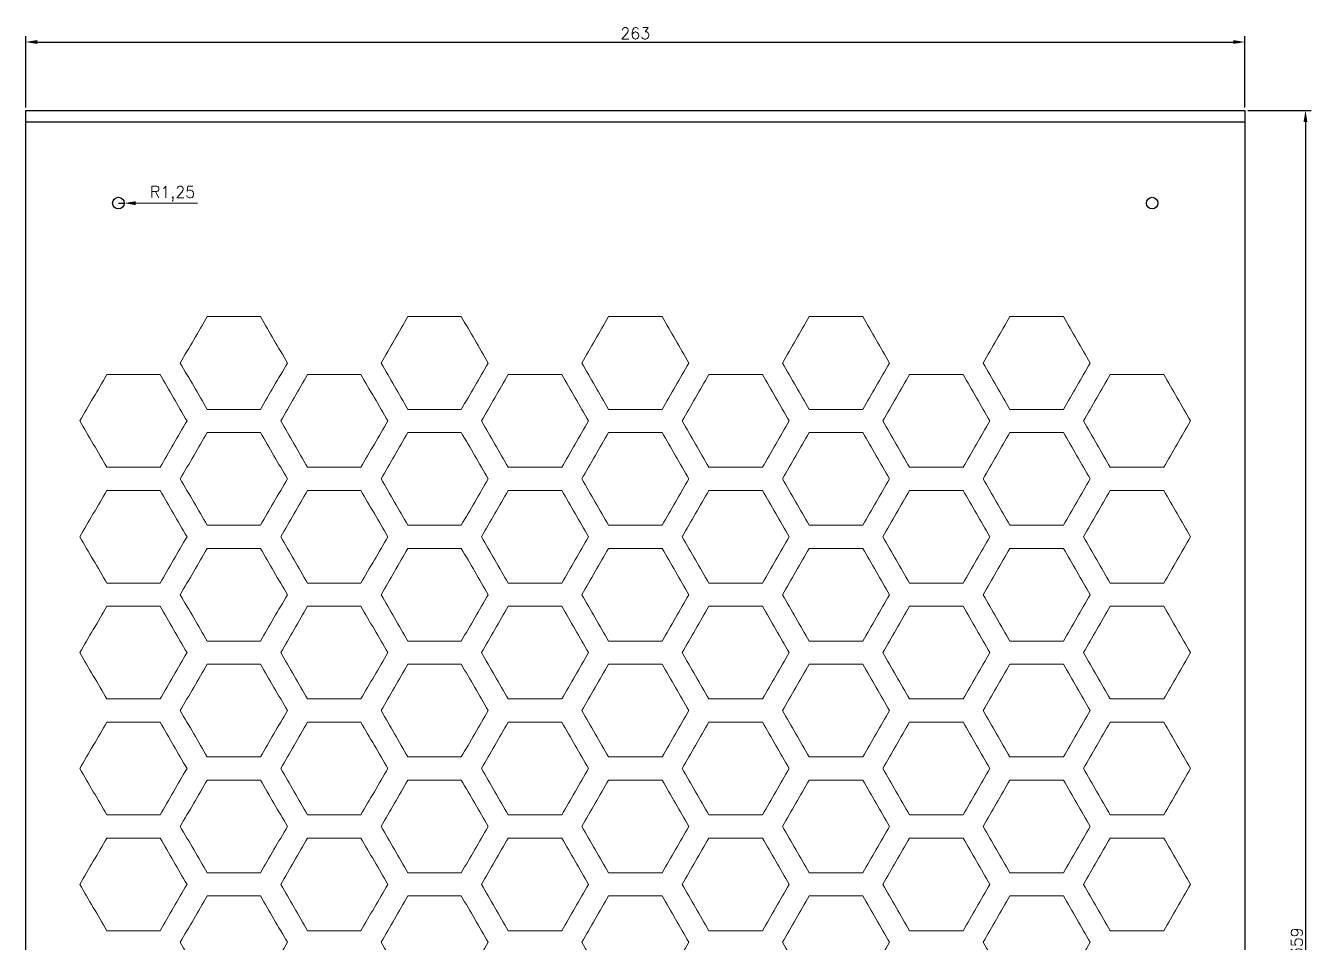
# Model space of a CAD drawing. Header units: inches. Extents: x 2 to 2337, y 1 to 1206.
# Drawn here: x 1006.4 to 1283.8, y 757 to 954.8 of the extents above; entities that cross this region are included whole.
import ezdxf

# ---------------------------------------------------------------- set-up
doc = ezdxf.new("R2010")
doc.units = ezdxf.units.IN
doc.header["$MEASUREMENT"] = 0
doc.styles.get("Standard").update_dxf_attribs({"font": 'txt', "bigfont": 'gbcbig.shx'})
doc.dimstyles.new('ISO-25', dxfattribs={"dimtxt": 2.5, "dimasz": 2.5, "dimexe": 1.25, "dimexo": 0.625, "dimtad": 1, "dimtxsty": 'Standard', "dimcen": 2.5, "dimadec": 0, "dimazin": 0, "dimtfac": 1, "dimtmove": 0, "dimatfit": 3, "dimfxl": 1, "dimarcsym": 0})

# ---------------------------------------------------------------- blocks, each defined once
blk = doc.blocks.new('*D7')
at = {"color": 0, "lineweight": -2}
for p, q in [((1006.43, 937.14), (1006.43, 952.52)), ((1008.93, 951.27), (1266.93, 951.27)), ((1269.43, 937.14), (1269.43, 952.52))]:
    blk.add_line(p, q, dxfattribs=at)
at = {"color": 0}
for points in [[(1008.93, 951.69), (1008.93, 950.86), (1006.43, 951.27)], [(1266.93, 951.69), (1266.93, 950.86), (1269.43, 951.27)]]:
    blk.add_solid(points, dxfattribs=at)
at = {"layer": 'Defpoints', "color": 0}
for p in [(1269.43, 951.27), (1006.43, 936.51), (1269.43, 936.51)]:
    blk.add_point(p, dxfattribs=at)
at = {"color": 0, "insert": (1137.93, 953.15), "char_height": 2.5, "attachment_point": 5}
blk.add_mtext('263', dxfattribs=at)
blk = doc.blocks.new('*D37')
at = {"color": 0, "lineweight": -2}
for p, q in [((1026.43, 916.51), (1027.68, 916.51)), ((1043.52, 916.41), (1030.18, 916.49))]:
    blk.add_line(p, q, dxfattribs=at)
at = {"color": 0}
blk.add_solid([(1030.19, 916.91), (1030.18, 916.07), (1027.68, 916.51)], dxfattribs=at)
at = {"layer": 'Defpoints', "color": 0}
for p in [(1026.43, 916.51), (1027.68, 916.51)]:
    blk.add_point(p, dxfattribs=at)
at = {"color": 0, "insert": (1038.11, 918.53), "char_height": 2.5, "attachment_point": 5, "rotation": 359.6547}
blk.add_mtext('R1,25', dxfattribs=at)
blk = doc.blocks.new('*D38')
at = {"color": 0, "lineweight": -2}
for p, q in [((1270.06, 936.51), (1283.77, 936.51)), ((1282.52, 934.01), (1282.52, 580.01)), ((1270.06, 577.51), (1283.77, 577.51))]:
    blk.add_line(p, q, dxfattribs=at)
at = {"color": 0}
for points in [[(1282.1, 934.01), (1282.93, 934.01), (1282.52, 936.51)], [(1282.1, 580.01), (1282.93, 580.01), (1282.52, 577.51)]]:
    blk.add_solid(points, dxfattribs=at)
at = {"layer": 'Defpoints', "color": 0}
for p in [(1269.43, 936.51), (1269.43, 577.51), (1282.52, 577.51)]:
    blk.add_point(p, dxfattribs=at)
at = {"color": 0, "insert": (1280.64, 757.01), "char_height": 2.5, "attachment_point": 5, "rotation": 90}
blk.add_mtext('359', dxfattribs=at)

msp = doc.modelspace()

# ---------------------------------------------------------------- linework, layer by layer
at = {"color": 0}
for p, q in [((1006.434, 577.513), (1006.434, 936.513)), ((1269.434, 936.513), (1269.434, 577.513))]:
    msp.add_line(p, q, dxfattribs=at)
at = {"color": 4}
for p, q in [((1006.434, 936.513), (1269.434, 936.513)), ((1006.434, 934.013), (1269.434, 934.013))]:
    msp.add_line(p, q, dxfattribs=at)
for centre in [(1026.434, 916.513), (1249.434, 916.513)]:
    msp.add_circle(centre, 1.25, dxfattribs=at)
at = {"color": 7, "linetype": 'Continuous', "lineweight": 18}
for points in [[(1045.558, 892.009), (1043.633, 888.676), (1041.709, 885.343), (1039.784, 882.009), (1041.709, 878.676), (1043.633, 875.343), (1045.558, 872.009), (1049.407, 872.009), (1053.256, 872.009), (1057.105, 872.009), (1059.029, 875.343), (1060.954, 878.676), (1062.878, 882.009), (1060.954, 885.343), (1059.029, 888.676), (1057.105, 892.009), (1053.256, 892.009), (1049.407, 892.009), (1045.558, 892.009)], [(1045.558, 892.009), (1043.633, 888.676), (1041.709, 885.343), (1039.784, 882.009), (1041.709, 878.676), (1043.633, 875.343), (1045.558, 872.009), (1049.407, 872.009), (1053.256, 872.009), (1057.105, 872.009), (1059.029, 875.343), (1060.954, 878.676), (1062.878, 882.009), (1060.954, 885.343), (1059.029, 888.676), (1057.105, 892.009), (1053.256, 892.009), (1049.407, 892.009), (1045.558, 892.009)], [(1088.859, 892.009), (1086.935, 888.676), (1085.01, 885.343), (1083.086, 882.009), (1085.01, 878.676), (1086.935, 875.343), (1088.859, 872.009), (1092.708, 872.009), (1096.557, 872.009), (1100.406, 872.009), (1102.331, 875.343), (1104.255, 878.676), (1106.18, 882.009), (1104.255, 885.343), (1102.331, 888.676), (1100.406, 892.009), (1096.557, 892.009), (1092.708, 892.009), (1088.859, 892.009)], [(1088.859, 892.009), (1086.935, 888.676), (1085.01, 885.343), (1083.086, 882.009), (1085.01, 878.676), (1086.935, 875.343), (1088.859, 872.009), (1092.708, 872.009), (1096.557, 872.009), (1100.406, 872.009), (1102.331, 875.343), (1104.255, 878.676), (1106.18, 882.009), (1104.255, 885.343), (1102.331, 888.676), (1100.406, 892.009), (1096.557, 892.009), (1092.708, 892.009), (1088.859, 892.009)], [(1132.16, 892.009), (1130.236, 888.676), (1128.311, 885.343), (1126.387, 882.009), (1128.311, 878.676), (1130.236, 875.343), (1132.16, 872.009), (1136.009, 872.009), (1139.858, 872.009), (1143.707, 872.009), (1145.632, 875.343), (1147.556, 878.676), (1149.481, 882.009), (1147.556, 885.343), (1145.632, 888.676), (1143.707, 892.009), (1139.858, 892.009), (1136.009, 892.009), (1132.16, 892.009)], [(1132.16, 892.009), (1130.236, 888.676), (1128.311, 885.343), (1126.387, 882.009), (1128.311, 878.676), (1130.236, 875.343), (1132.16, 872.009), (1136.009, 872.009), (1139.858, 872.009), (1143.707, 872.009), (1145.632, 875.343), (1147.556, 878.676), (1149.481, 882.009), (1147.556, 885.343), (1145.632, 888.676), (1143.707, 892.009), (1139.858, 892.009), (1136.009, 892.009), (1132.16, 892.009)], [(1175.462, 892.009), (1173.537, 888.676), (1171.613, 885.343), (1169.688, 882.009), (1171.613, 878.676), (1173.537, 875.343), (1175.462, 872.009), (1179.311, 872.009), (1183.16, 872.009), (1187.009, 872.009), (1188.933, 875.343), (1190.858, 878.676), (1192.782, 882.009), (1190.858, 885.343), (1188.933, 888.676), (1187.009, 892.009), (1183.16, 892.009), (1179.311, 892.009), (1175.462, 892.009)], [(1175.462, 892.009), (1173.537, 888.676), (1171.613, 885.343), (1169.688, 882.009), (1171.613, 878.676), (1173.537, 875.343), (1175.462, 872.009), (1179.311, 872.009), (1183.16, 872.009), (1187.009, 872.009), (1188.933, 875.343), (1190.858, 878.676), (1192.782, 882.009), (1190.858, 885.343), (1188.933, 888.676), (1187.009, 892.009), (1183.16, 892.009), (1179.311, 892.009), (1175.462, 892.009)], [(1218.763, 892.009), (1216.838, 888.676), (1214.914, 885.343), (1212.989, 882.009), (1214.914, 878.676), (1216.838, 875.343), (1218.763, 872.009), (1222.612, 872.009), (1226.461, 872.009), (1230.31, 872.009), (1232.234, 875.343), (1234.159, 878.676), (1236.083, 882.009), (1234.159, 885.343), (1232.234, 888.676), (1230.31, 892.009), (1226.461, 892.009), (1222.612, 892.009), (1218.763, 892.009)], [(1218.763, 892.009), (1216.838, 888.676), (1214.914, 885.343), (1212.989, 882.009), (1214.914, 878.676), (1216.838, 875.343), (1218.763, 872.009), (1222.612, 872.009), (1226.461, 872.009), (1230.31, 872.009), (1232.234, 875.343), (1234.159, 878.676), (1236.083, 882.009), (1234.159, 885.343), (1232.234, 888.676), (1230.31, 892.009), (1226.461, 892.009), (1222.612, 892.009), (1218.763, 892.009)], [(1023.907, 879.509), (1021.983, 876.176), (1020.058, 872.843), (1018.134, 869.509), (1020.058, 866.176), (1021.983, 862.843), (1023.907, 859.509), (1027.756, 859.509), (1031.605, 859.509), (1035.454, 859.509), (1037.379, 862.843), (1039.303, 866.176), (1041.228, 869.509), (1039.303, 872.843), (1037.379, 876.176), (1035.454, 879.509), (1031.605, 879.509), (1027.756, 879.509), (1023.907, 879.509)], [(1023.907, 879.509), (1021.983, 876.176), (1020.058, 872.843), (1018.134, 869.509), (1020.058, 866.176), (1021.983, 862.843), (1023.907, 859.509), (1027.756, 859.509), (1031.605, 859.509), (1035.454, 859.509), (1037.379, 862.843), (1039.303, 866.176), (1041.228, 869.509), (1039.303, 872.843), (1037.379, 876.176), (1035.454, 879.509), (1031.605, 879.509), (1027.756, 879.509), (1023.907, 879.509)], [(1067.208, 879.509), (1065.284, 876.176), (1063.359, 872.843), (1061.435, 869.509), (1063.359, 866.176), (1065.284, 862.843), (1067.208, 859.509), (1071.057, 859.509), (1074.906, 859.509), (1078.755, 859.509), (1080.68, 862.843), (1082.604, 866.176), (1084.529, 869.509), (1082.604, 872.843), (1080.68, 876.176), (1078.755, 879.509), (1074.906, 879.509), (1071.057, 879.509), (1067.208, 879.509)], [(1067.208, 879.509), (1065.284, 876.176), (1063.359, 872.843), (1061.435, 869.509), (1063.359, 866.176), (1065.284, 862.843), (1067.208, 859.509), (1071.057, 859.509), (1074.906, 859.509), (1078.755, 859.509), (1080.68, 862.843), (1082.604, 866.176), (1084.529, 869.509), (1082.604, 872.843), (1080.68, 876.176), (1078.755, 879.509), (1074.906, 879.509), (1071.057, 879.509), (1067.208, 879.509)], [(1110.51, 879.509), (1108.585, 876.176), (1106.661, 872.843), (1104.736, 869.509), (1106.661, 866.176), (1108.585, 862.843), (1110.51, 859.509), (1114.359, 859.509), (1118.208, 859.509), (1122.057, 859.509), (1123.981, 862.843), (1125.906, 866.176), (1127.83, 869.509), (1125.906, 872.843), (1123.981, 876.176), (1122.057, 879.509), (1118.208, 879.509), (1114.359, 879.509), (1110.51, 879.509)], [(1110.51, 879.509), (1108.585, 876.176), (1106.661, 872.843), (1104.736, 869.509), (1106.661, 866.176), (1108.585, 862.843), (1110.51, 859.509), (1114.359, 859.509), (1118.208, 859.509), (1122.057, 859.509), (1123.981, 862.843), (1125.906, 866.176), (1127.83, 869.509), (1125.906, 872.843), (1123.981, 876.176), (1122.057, 879.509), (1118.208, 879.509), (1114.359, 879.509), (1110.51, 879.509)], [(1153.811, 879.509), (1151.886, 876.176), (1149.962, 872.843), (1148.037, 869.509), (1149.962, 866.176), (1151.886, 862.843), (1153.811, 859.509), (1157.66, 859.509), (1161.509, 859.509), (1165.358, 859.509), (1167.282, 862.843), (1169.207, 866.176), (1171.131, 869.509), (1169.207, 872.843), (1167.282, 876.176), (1165.358, 879.509), (1161.509, 879.509), (1157.66, 879.509), (1153.811, 879.509)], [(1153.811, 879.509), (1151.886, 876.176), (1149.962, 872.843), (1148.037, 869.509), (1149.962, 866.176), (1151.886, 862.843), (1153.811, 859.509), (1157.66, 859.509), (1161.509, 859.509), (1165.358, 859.509), (1167.282, 862.843), (1169.207, 866.176), (1171.131, 869.509), (1169.207, 872.843), (1167.282, 876.176), (1165.358, 879.509), (1161.509, 879.509), (1157.66, 879.509), (1153.811, 879.509)], [(1197.112, 879.509), (1195.188, 876.176), (1193.263, 872.843), (1191.339, 869.509), (1193.263, 866.176), (1195.188, 862.843), (1197.112, 859.509), (1200.961, 859.509), (1204.81, 859.509), (1208.659, 859.509), (1210.584, 862.843), (1212.508, 866.176), (1214.433, 869.509), (1212.508, 872.843), (1210.584, 876.176), (1208.659, 879.509), (1204.81, 879.509), (1200.961, 879.509), (1197.112, 879.509)], [(1197.112, 879.509), (1195.188, 876.176), (1193.263, 872.843), (1191.339, 869.509), (1193.263, 866.176), (1195.188, 862.843), (1197.112, 859.509), (1200.961, 859.509), (1204.81, 859.509), (1208.659, 859.509), (1210.584, 862.843), (1212.508, 866.176), (1214.433, 869.509), (1212.508, 872.843), (1210.584, 876.176), (1208.659, 879.509), (1204.81, 879.509), (1200.961, 879.509), (1197.112, 879.509)], [(1240.413, 879.509), (1238.489, 876.176), (1236.564, 872.843), (1234.64, 869.509), (1236.564, 866.176), (1238.489, 862.843), (1240.413, 859.509), (1244.262, 859.509), (1248.111, 859.509), (1251.96, 859.509), (1253.885, 862.843), (1255.81, 866.176), (1257.734, 869.509), (1255.81, 872.843), (1253.885, 876.176), (1251.96, 879.509), (1248.111, 879.509), (1244.262, 879.509), (1240.413, 879.509)], [(1240.413, 879.509), (1238.489, 876.176), (1236.564, 872.843), (1234.64, 869.509), (1236.564, 866.176), (1238.489, 862.843), (1240.413, 859.509), (1244.262, 859.509), (1248.111, 859.509), (1251.96, 859.509), (1253.885, 862.843), (1255.81, 866.176), (1257.734, 869.509), (1255.81, 872.843), (1253.885, 876.176), (1251.96, 879.509), (1248.111, 879.509), (1244.262, 879.509), (1240.413, 879.509)], [(1045.558, 867.009), (1043.633, 863.676), (1041.709, 860.343), (1039.784, 857.009), (1041.709, 853.676), (1043.633, 850.343), (1045.558, 847.009), (1049.407, 847.009), (1053.256, 847.009), (1057.105, 847.009), (1059.029, 850.343), (1060.954, 853.676), (1062.878, 857.009), (1060.954, 860.343), (1059.029, 863.676), (1057.105, 867.009), (1053.256, 867.009), (1049.407, 867.009), (1045.558, 867.009)], [(1045.558, 867.009), (1043.633, 863.676), (1041.709, 860.343), (1039.784, 857.009), (1041.709, 853.676), (1043.633, 850.343), (1045.558, 847.009), (1049.407, 847.009), (1053.256, 847.009), (1057.105, 847.009), (1059.029, 850.343), (1060.954, 853.676), (1062.878, 857.009), (1060.954, 860.343), (1059.029, 863.676), (1057.105, 867.009), (1053.256, 867.009), (1049.407, 867.009), (1045.558, 867.009)], [(1088.859, 867.009), (1086.935, 863.676), (1085.01, 860.343), (1083.086, 857.009), (1085.01, 853.676), (1086.935, 850.343), (1088.859, 847.009), (1092.708, 847.009), (1096.557, 847.009), (1100.406, 847.009), (1102.331, 850.343), (1104.255, 853.676), (1106.18, 857.009), (1104.255, 860.343), (1102.331, 863.676), (1100.406, 867.009), (1096.557, 867.009), (1092.708, 867.009), (1088.859, 867.009)], [(1088.859, 867.009), (1086.935, 863.676), (1085.01, 860.343), (1083.086, 857.009), (1085.01, 853.676), (1086.935, 850.343), (1088.859, 847.009), (1092.708, 847.009), (1096.557, 847.009), (1100.406, 847.009), (1102.331, 850.343), (1104.255, 853.676), (1106.18, 857.009), (1104.255, 860.343), (1102.331, 863.676), (1100.406, 867.009), (1096.557, 867.009), (1092.708, 867.009), (1088.859, 867.009)], [(1132.16, 867.009), (1130.236, 863.676), (1128.311, 860.343), (1126.387, 857.009), (1128.311, 853.676), (1130.236, 850.343), (1132.16, 847.009), (1136.009, 847.009), (1139.858, 847.009), (1143.707, 847.009), (1145.632, 850.343), (1147.556, 853.676), (1149.481, 857.009), (1147.556, 860.343), (1145.632, 863.676), (1143.707, 867.009), (1139.858, 867.009), (1136.009, 867.009), (1132.16, 867.009)], [(1132.16, 867.009), (1130.236, 863.676), (1128.311, 860.343), (1126.387, 857.009), (1128.311, 853.676), (1130.236, 850.343), (1132.16, 847.009), (1136.009, 847.009), (1139.858, 847.009), (1143.707, 847.009), (1145.632, 850.343), (1147.556, 853.676), (1149.481, 857.009), (1147.556, 860.343), (1145.632, 863.676), (1143.707, 867.009), (1139.858, 867.009), (1136.009, 867.009), (1132.16, 867.009)], [(1175.462, 867.009), (1173.537, 863.676), (1171.613, 860.343), (1169.688, 857.009), (1171.613, 853.676), (1173.537, 850.343), (1175.462, 847.009), (1179.311, 847.009), (1183.16, 847.009), (1187.009, 847.009), (1188.933, 850.343), (1190.858, 853.676), (1192.782, 857.009), (1190.858, 860.343), (1188.933, 863.676), (1187.009, 867.009), (1183.16, 867.009), (1179.311, 867.009), (1175.462, 867.009)], [(1175.462, 867.009), (1173.537, 863.676), (1171.613, 860.343), (1169.688, 857.009), (1171.613, 853.676), (1173.537, 850.343), (1175.462, 847.009), (1179.311, 847.009), (1183.16, 847.009), (1187.009, 847.009), (1188.933, 850.343), (1190.858, 853.676), (1192.782, 857.009), (1190.858, 860.343), (1188.933, 863.676), (1187.009, 867.009), (1183.16, 867.009), (1179.311, 867.009), (1175.462, 867.009)], [(1218.763, 867.009), (1216.838, 863.676), (1214.914, 860.343), (1212.989, 857.009), (1214.914, 853.676), (1216.838, 850.343), (1218.763, 847.009), (1222.612, 847.009), (1226.461, 847.009), (1230.31, 847.009), (1232.234, 850.343), (1234.159, 853.676), (1236.083, 857.009), (1234.159, 860.343), (1232.234, 863.676), (1230.31, 867.009), (1226.461, 867.009), (1222.612, 867.009), (1218.763, 867.009)], [(1218.763, 867.009), (1216.838, 863.676), (1214.914, 860.343), (1212.989, 857.009), (1214.914, 853.676), (1216.838, 850.343), (1218.763, 847.009), (1222.612, 847.009), (1226.461, 847.009), (1230.31, 847.009), (1232.234, 850.343), (1234.159, 853.676), (1236.083, 857.009), (1234.159, 860.343), (1232.234, 863.676), (1230.31, 867.009), (1226.461, 867.009), (1222.612, 867.009), (1218.763, 867.009)], [(1023.907, 854.509), (1021.983, 851.176), (1020.058, 847.843), (1018.134, 844.509), (1020.058, 841.176), (1021.983, 837.843), (1023.907, 834.509), (1027.756, 834.509), (1031.605, 834.509), (1035.454, 834.509), (1037.379, 837.843), (1039.303, 841.176), (1041.228, 844.509), (1039.303, 847.843), (1037.379, 851.176), (1035.454, 854.509), (1031.605, 854.509), (1027.756, 854.509), (1023.907, 854.509)], [(1023.907, 854.509), (1021.983, 851.176), (1020.058, 847.843), (1018.134, 844.509), (1020.058, 841.176), (1021.983, 837.843), (1023.907, 834.509), (1027.756, 834.509), (1031.605, 834.509), (1035.454, 834.509), (1037.379, 837.843), (1039.303, 841.176), (1041.228, 844.509), (1039.303, 847.843), (1037.379, 851.176), (1035.454, 854.509), (1031.605, 854.509), (1027.756, 854.509), (1023.907, 854.509)], [(1067.208, 854.509), (1065.284, 851.176), (1063.359, 847.843), (1061.435, 844.509), (1063.359, 841.176), (1065.284, 837.843), (1067.208, 834.509), (1071.057, 834.509), (1074.906, 834.509), (1078.755, 834.509), (1080.68, 837.843), (1082.604, 841.176), (1084.529, 844.509), (1082.604, 847.843), (1080.68, 851.176), (1078.755, 854.509), (1074.906, 854.509), (1071.057, 854.509), (1067.208, 854.509)], [(1067.208, 854.509), (1065.284, 851.176), (1063.359, 847.843), (1061.435, 844.509), (1063.359, 841.176), (1065.284, 837.843), (1067.208, 834.509), (1071.057, 834.509), (1074.906, 834.509), (1078.755, 834.509), (1080.68, 837.843), (1082.604, 841.176), (1084.529, 844.509), (1082.604, 847.843), (1080.68, 851.176), (1078.755, 854.509), (1074.906, 854.509), (1071.057, 854.509), (1067.208, 854.509)], [(1110.51, 854.509), (1108.585, 851.176), (1106.661, 847.843), (1104.736, 844.509), (1106.661, 841.176), (1108.585, 837.843), (1110.51, 834.509), (1114.359, 834.509), (1118.208, 834.509), (1122.057, 834.509), (1123.981, 837.843), (1125.906, 841.176), (1127.83, 844.509), (1125.906, 847.843), (1123.981, 851.176), (1122.057, 854.509), (1118.208, 854.509), (1114.359, 854.509), (1110.51, 854.509)], [(1110.51, 854.509), (1108.585, 851.176), (1106.661, 847.843), (1104.736, 844.509), (1106.661, 841.176), (1108.585, 837.843), (1110.51, 834.509), (1114.359, 834.509), (1118.208, 834.509), (1122.057, 834.509), (1123.981, 837.843), (1125.906, 841.176), (1127.83, 844.509), (1125.906, 847.843), (1123.981, 851.176), (1122.057, 854.509), (1118.208, 854.509), (1114.359, 854.509), (1110.51, 854.509)], [(1153.811, 854.509), (1151.886, 851.176), (1149.962, 847.843), (1148.037, 844.509), (1149.962, 841.176), (1151.886, 837.843), (1153.811, 834.509), (1157.66, 834.509), (1161.509, 834.509), (1165.358, 834.509), (1167.282, 837.843), (1169.207, 841.176), (1171.131, 844.509), (1169.207, 847.843), (1167.282, 851.176), (1165.358, 854.509), (1161.509, 854.509), (1157.66, 854.509), (1153.811, 854.509)], [(1153.811, 854.509), (1151.886, 851.176), (1149.962, 847.843), (1148.037, 844.509), (1149.962, 841.176), (1151.886, 837.843), (1153.811, 834.509), (1157.66, 834.509), (1161.509, 834.509), (1165.358, 834.509), (1167.282, 837.843), (1169.207, 841.176), (1171.131, 844.509), (1169.207, 847.843), (1167.282, 851.176), (1165.358, 854.509), (1161.509, 854.509), (1157.66, 854.509), (1153.811, 854.509)], [(1197.112, 854.509), (1195.188, 851.176), (1193.263, 847.843), (1191.339, 844.509), (1193.263, 841.176), (1195.188, 837.843), (1197.112, 834.509), (1200.961, 834.509), (1204.81, 834.509), (1208.659, 834.509), (1210.584, 837.843), (1212.508, 841.176), (1214.433, 844.509), (1212.508, 847.843), (1210.584, 851.176), (1208.659, 854.509), (1204.81, 854.509), (1200.961, 854.509), (1197.112, 854.509)], [(1197.112, 854.509), (1195.188, 851.176), (1193.263, 847.843), (1191.339, 844.509), (1193.263, 841.176), (1195.188, 837.843), (1197.112, 834.509), (1200.961, 834.509), (1204.81, 834.509), (1208.659, 834.509), (1210.584, 837.843), (1212.508, 841.176), (1214.433, 844.509), (1212.508, 847.843), (1210.584, 851.176), (1208.659, 854.509), (1204.81, 854.509), (1200.961, 854.509), (1197.112, 854.509)], [(1240.413, 854.509), (1238.489, 851.176), (1236.564, 847.843), (1234.64, 844.509), (1236.564, 841.176), (1238.489, 837.843), (1240.413, 834.509), (1244.262, 834.509), (1248.111, 834.509), (1251.96, 834.509), (1253.885, 837.843), (1255.81, 841.176), (1257.734, 844.509), (1255.81, 847.843), (1253.885, 851.176), (1251.96, 854.509), (1248.111, 854.509), (1244.262, 854.509), (1240.413, 854.509)], [(1240.413, 854.509), (1238.489, 851.176), (1236.564, 847.843), (1234.64, 844.509), (1236.564, 841.176), (1238.489, 837.843), (1240.413, 834.509), (1244.262, 834.509), (1248.111, 834.509), (1251.96, 834.509), (1253.885, 837.843), (1255.81, 841.176), (1257.734, 844.509), (1255.81, 847.843), (1253.885, 851.176), (1251.96, 854.509), (1248.111, 854.509), (1244.262, 854.509), (1240.413, 854.509)], [(1045.558, 842.009), (1043.633, 838.676), (1041.709, 835.343), (1039.784, 832.009), (1041.709, 828.676), (1043.633, 825.343), (1045.558, 822.009), (1049.407, 822.009), (1053.256, 822.009), (1057.105, 822.009), (1059.029, 825.343), (1060.954, 828.676), (1062.878, 832.009), (1060.954, 835.343), (1059.029, 838.676), (1057.105, 842.009), (1053.256, 842.009), (1049.407, 842.009), (1045.558, 842.009)], [(1045.558, 842.009), (1043.633, 838.676), (1041.709, 835.343), (1039.784, 832.009), (1041.709, 828.676), (1043.633, 825.343), (1045.558, 822.009), (1049.407, 822.009), (1053.256, 822.009), (1057.105, 822.009), (1059.029, 825.343), (1060.954, 828.676), (1062.878, 832.009), (1060.954, 835.343), (1059.029, 838.676), (1057.105, 842.009), (1053.256, 842.009), (1049.407, 842.009), (1045.558, 842.009)], [(1088.859, 842.009), (1086.935, 838.676), (1085.01, 835.343), (1083.086, 832.009), (1085.01, 828.676), (1086.935, 825.343), (1088.859, 822.009), (1092.708, 822.009), (1096.557, 822.009), (1100.406, 822.009), (1102.331, 825.343), (1104.255, 828.676), (1106.18, 832.009), (1104.255, 835.343), (1102.331, 838.676), (1100.406, 842.009), (1096.557, 842.009), (1092.708, 842.009), (1088.859, 842.009)], [(1088.859, 842.009), (1086.935, 838.676), (1085.01, 835.343), (1083.086, 832.009), (1085.01, 828.676), (1086.935, 825.343), (1088.859, 822.009), (1092.708, 822.009), (1096.557, 822.009), (1100.406, 822.009), (1102.331, 825.343), (1104.255, 828.676), (1106.18, 832.009), (1104.255, 835.343), (1102.331, 838.676), (1100.406, 842.009), (1096.557, 842.009), (1092.708, 842.009), (1088.859, 842.009)], [(1132.16, 842.009), (1130.236, 838.676), (1128.311, 835.343), (1126.387, 832.009), (1128.311, 828.676), (1130.236, 825.343), (1132.16, 822.009), (1136.009, 822.009), (1139.858, 822.009), (1143.707, 822.009), (1145.632, 825.343), (1147.556, 828.676), (1149.481, 832.009), (1147.556, 835.343), (1145.632, 838.676), (1143.707, 842.009), (1139.858, 842.009), (1136.009, 842.009), (1132.16, 842.009)], [(1132.16, 842.009), (1130.236, 838.676), (1128.311, 835.343), (1126.387, 832.009), (1128.311, 828.676), (1130.236, 825.343), (1132.16, 822.009), (1136.009, 822.009), (1139.858, 822.009), (1143.707, 822.009), (1145.632, 825.343), (1147.556, 828.676), (1149.481, 832.009), (1147.556, 835.343), (1145.632, 838.676), (1143.707, 842.009), (1139.858, 842.009), (1136.009, 842.009), (1132.16, 842.009)], [(1175.462, 842.009), (1173.537, 838.676), (1171.613, 835.343), (1169.688, 832.009), (1171.613, 828.676), (1173.537, 825.343), (1175.462, 822.009), (1179.311, 822.009), (1183.16, 822.009), (1187.009, 822.009), (1188.933, 825.343), (1190.858, 828.676), (1192.782, 832.009), (1190.858, 835.343), (1188.933, 838.676), (1187.009, 842.009), (1183.16, 842.009), (1179.311, 842.009), (1175.462, 842.009)], [(1175.462, 842.009), (1173.537, 838.676), (1171.613, 835.343), (1169.688, 832.009), (1171.613, 828.676), (1173.537, 825.343), (1175.462, 822.009), (1179.311, 822.009), (1183.16, 822.009), (1187.009, 822.009), (1188.933, 825.343), (1190.858, 828.676), (1192.782, 832.009), (1190.858, 835.343), (1188.933, 838.676), (1187.009, 842.009), (1183.16, 842.009), (1179.311, 842.009), (1175.462, 842.009)], [(1218.763, 842.009), (1216.838, 838.676), (1214.914, 835.343), (1212.989, 832.009), (1214.914, 828.676), (1216.838, 825.343), (1218.763, 822.009), (1222.612, 822.009), (1226.461, 822.009), (1230.31, 822.009), (1232.234, 825.343), (1234.159, 828.676), (1236.083, 832.009), (1234.159, 835.343), (1232.234, 838.676), (1230.31, 842.009), (1226.461, 842.009), (1222.612, 842.009), (1218.763, 842.009)], [(1218.763, 842.009), (1216.838, 838.676), (1214.914, 835.343), (1212.989, 832.009), (1214.914, 828.676), (1216.838, 825.343), (1218.763, 822.009), (1222.612, 822.009), (1226.461, 822.009), (1230.31, 822.009), (1232.234, 825.343), (1234.159, 828.676), (1236.083, 832.009), (1234.159, 835.343), (1232.234, 838.676), (1230.31, 842.009), (1226.461, 842.009), (1222.612, 842.009), (1218.763, 842.009)], [(1023.907, 829.509), (1021.983, 826.176), (1020.058, 822.843), (1018.134, 819.509), (1020.058, 816.176), (1021.983, 812.843), (1023.907, 809.509), (1027.756, 809.509), (1031.605, 809.509), (1035.454, 809.509), (1037.379, 812.843), (1039.303, 816.176), (1041.228, 819.509), (1039.303, 822.843), (1037.379, 826.176), (1035.454, 829.509), (1031.605, 829.509), (1027.756, 829.509), (1023.907, 829.509)], [(1023.907, 829.509), (1021.983, 826.176), (1020.058, 822.843), (1018.134, 819.509), (1020.058, 816.176), (1021.983, 812.843), (1023.907, 809.509), (1027.756, 809.509), (1031.605, 809.509), (1035.454, 809.509), (1037.379, 812.843), (1039.303, 816.176), (1041.228, 819.509), (1039.303, 822.843), (1037.379, 826.176), (1035.454, 829.509), (1031.605, 829.509), (1027.756, 829.509), (1023.907, 829.509)], [(1067.208, 829.509), (1065.284, 826.176), (1063.359, 822.843), (1061.435, 819.509), (1063.359, 816.176), (1065.284, 812.843), (1067.208, 809.509), (1071.057, 809.509), (1074.906, 809.509), (1078.755, 809.509), (1080.68, 812.843), (1082.604, 816.176), (1084.529, 819.509), (1082.604, 822.843), (1080.68, 826.176), (1078.755, 829.509), (1074.906, 829.509), (1071.057, 829.509), (1067.208, 829.509)], [(1067.208, 829.509), (1065.284, 826.176), (1063.359, 822.843), (1061.435, 819.509), (1063.359, 816.176), (1065.284, 812.843), (1067.208, 809.509), (1071.057, 809.509), (1074.906, 809.509), (1078.755, 809.509), (1080.68, 812.843), (1082.604, 816.176), (1084.529, 819.509), (1082.604, 822.843), (1080.68, 826.176), (1078.755, 829.509), (1074.906, 829.509), (1071.057, 829.509), (1067.208, 829.509)], [(1110.51, 829.509), (1108.585, 826.176), (1106.661, 822.843), (1104.736, 819.509), (1106.661, 816.176), (1108.585, 812.843), (1110.51, 809.509), (1114.359, 809.509), (1118.208, 809.509), (1122.057, 809.509), (1123.981, 812.843), (1125.906, 816.176), (1127.83, 819.509), (1125.906, 822.843), (1123.981, 826.176), (1122.057, 829.509), (1118.208, 829.509), (1114.359, 829.509), (1110.51, 829.509)], [(1110.51, 829.509), (1108.585, 826.176), (1106.661, 822.843), (1104.736, 819.509), (1106.661, 816.176), (1108.585, 812.843), (1110.51, 809.509), (1114.359, 809.509), (1118.208, 809.509), (1122.057, 809.509), (1123.981, 812.843), (1125.906, 816.176), (1127.83, 819.509), (1125.906, 822.843), (1123.981, 826.176), (1122.057, 829.509), (1118.208, 829.509), (1114.359, 829.509), (1110.51, 829.509)], [(1153.811, 829.509), (1151.886, 826.176), (1149.962, 822.843), (1148.037, 819.509), (1149.962, 816.176), (1151.886, 812.843), (1153.811, 809.509), (1157.66, 809.509), (1161.509, 809.509), (1165.358, 809.509), (1167.282, 812.843), (1169.207, 816.176), (1171.131, 819.509), (1169.207, 822.843), (1167.282, 826.176), (1165.358, 829.509), (1161.509, 829.509), (1157.66, 829.509), (1153.811, 829.509)], [(1153.811, 829.509), (1151.886, 826.176), (1149.962, 822.843), (1148.037, 819.509), (1149.962, 816.176), (1151.886, 812.843), (1153.811, 809.509), (1157.66, 809.509), (1161.509, 809.509), (1165.358, 809.509), (1167.282, 812.843), (1169.207, 816.176), (1171.131, 819.509), (1169.207, 822.843), (1167.282, 826.176), (1165.358, 829.509), (1161.509, 829.509), (1157.66, 829.509), (1153.811, 829.509)], [(1197.112, 829.509), (1195.188, 826.176), (1193.263, 822.843), (1191.339, 819.509), (1193.263, 816.176), (1195.188, 812.843), (1197.112, 809.509), (1200.961, 809.509), (1204.81, 809.509), (1208.659, 809.509), (1210.584, 812.843), (1212.508, 816.176), (1214.433, 819.509), (1212.508, 822.843), (1210.584, 826.176), (1208.659, 829.509), (1204.81, 829.509), (1200.961, 829.509), (1197.112, 829.509)], [(1197.112, 829.509), (1195.188, 826.176), (1193.263, 822.843), (1191.339, 819.509), (1193.263, 816.176), (1195.188, 812.843), (1197.112, 809.509), (1200.961, 809.509), (1204.81, 809.509), (1208.659, 809.509), (1210.584, 812.843), (1212.508, 816.176), (1214.433, 819.509), (1212.508, 822.843), (1210.584, 826.176), (1208.659, 829.509), (1204.81, 829.509), (1200.961, 829.509), (1197.112, 829.509)], [(1240.413, 829.509), (1238.489, 826.176), (1236.564, 822.843), (1234.64, 819.509), (1236.564, 816.176), (1238.489, 812.843), (1240.413, 809.509), (1244.262, 809.509), (1248.111, 809.509), (1251.96, 809.509), (1253.885, 812.843), (1255.81, 816.176), (1257.734, 819.509), (1255.81, 822.843), (1253.885, 826.176), (1251.96, 829.509), (1248.111, 829.509), (1244.262, 829.509), (1240.413, 829.509)], [(1240.413, 829.509), (1238.489, 826.176), (1236.564, 822.843), (1234.64, 819.509), (1236.564, 816.176), (1238.489, 812.843), (1240.413, 809.509), (1244.262, 809.509), (1248.111, 809.509), (1251.96, 809.509), (1253.885, 812.843), (1255.81, 816.176), (1257.734, 819.509), (1255.81, 822.843), (1253.885, 826.176), (1251.96, 829.509), (1248.111, 829.509), (1244.262, 829.509), (1240.413, 829.509)], [(1045.558, 817.009), (1043.633, 813.676), (1041.709, 810.343), (1039.784, 807.009), (1041.709, 803.676), (1043.633, 800.343), (1045.558, 797.009), (1049.407, 797.009), (1053.256, 797.009), (1057.105, 797.009), (1059.029, 800.343), (1060.954, 803.676), (1062.878, 807.009), (1060.954, 810.343), (1059.029, 813.676), (1057.105, 817.009), (1053.256, 817.009), (1049.407, 817.009), (1045.558, 817.009)], [(1045.558, 817.009), (1043.633, 813.676), (1041.709, 810.343), (1039.784, 807.009), (1041.709, 803.676), (1043.633, 800.343), (1045.558, 797.009), (1049.407, 797.009), (1053.256, 797.009), (1057.105, 797.009), (1059.029, 800.343), (1060.954, 803.676), (1062.878, 807.009), (1060.954, 810.343), (1059.029, 813.676), (1057.105, 817.009), (1053.256, 817.009), (1049.407, 817.009), (1045.558, 817.009)], [(1088.859, 817.009), (1086.935, 813.676), (1085.01, 810.343), (1083.086, 807.009), (1085.01, 803.676), (1086.935, 800.343), (1088.859, 797.009), (1092.708, 797.009), (1096.557, 797.009), (1100.406, 797.009), (1102.331, 800.343), (1104.255, 803.676), (1106.18, 807.009), (1104.255, 810.343), (1102.331, 813.676), (1100.406, 817.009), (1096.557, 817.009), (1092.708, 817.009), (1088.859, 817.009)], [(1088.859, 817.009), (1086.935, 813.676), (1085.01, 810.343), (1083.086, 807.009), (1085.01, 803.676), (1086.935, 800.343), (1088.859, 797.009), (1092.708, 797.009), (1096.557, 797.009), (1100.406, 797.009), (1102.331, 800.343), (1104.255, 803.676), (1106.18, 807.009), (1104.255, 810.343), (1102.331, 813.676), (1100.406, 817.009), (1096.557, 817.009), (1092.708, 817.009), (1088.859, 817.009)], [(1132.16, 817.009), (1130.236, 813.676), (1128.311, 810.343), (1126.387, 807.009), (1128.311, 803.676), (1130.236, 800.343), (1132.16, 797.009), (1136.009, 797.009), (1139.858, 797.009), (1143.707, 797.009), (1145.632, 800.343), (1147.556, 803.676), (1149.481, 807.009), (1147.556, 810.343), (1145.632, 813.676), (1143.707, 817.009), (1139.858, 817.009), (1136.009, 817.009), (1132.16, 817.009)], [(1132.16, 817.009), (1130.236, 813.676), (1128.311, 810.343), (1126.387, 807.009), (1128.311, 803.676), (1130.236, 800.343), (1132.16, 797.009), (1136.009, 797.009), (1139.858, 797.009), (1143.707, 797.009), (1145.632, 800.343), (1147.556, 803.676), (1149.481, 807.009), (1147.556, 810.343), (1145.632, 813.676), (1143.707, 817.009), (1139.858, 817.009), (1136.009, 817.009), (1132.16, 817.009)], [(1175.462, 817.009), (1173.537, 813.676), (1171.613, 810.343), (1169.688, 807.009), (1171.613, 803.676), (1173.537, 800.343), (1175.462, 797.009), (1179.311, 797.009), (1183.16, 797.009), (1187.009, 797.009), (1188.933, 800.343), (1190.858, 803.676), (1192.782, 807.009), (1190.858, 810.343), (1188.933, 813.676), (1187.009, 817.009), (1183.16, 817.009), (1179.311, 817.009), (1175.462, 817.009)], [(1175.462, 817.009), (1173.537, 813.676), (1171.613, 810.343), (1169.688, 807.009), (1171.613, 803.676), (1173.537, 800.343), (1175.462, 797.009), (1179.311, 797.009), (1183.16, 797.009), (1187.009, 797.009), (1188.933, 800.343), (1190.858, 803.676), (1192.782, 807.009), (1190.858, 810.343), (1188.933, 813.676), (1187.009, 817.009), (1183.16, 817.009), (1179.311, 817.009), (1175.462, 817.009)], [(1218.763, 817.009), (1216.838, 813.676), (1214.914, 810.343), (1212.989, 807.009), (1214.914, 803.676), (1216.838, 800.343), (1218.763, 797.009), (1222.612, 797.009), (1226.461, 797.009), (1230.31, 797.009), (1232.234, 800.343), (1234.159, 803.676), (1236.083, 807.009), (1234.159, 810.343), (1232.234, 813.676), (1230.31, 817.009), (1226.461, 817.009), (1222.612, 817.009), (1218.763, 817.009)], [(1218.763, 817.009), (1216.838, 813.676), (1214.914, 810.343), (1212.989, 807.009), (1214.914, 803.676), (1216.838, 800.343), (1218.763, 797.009), (1222.612, 797.009), (1226.461, 797.009), (1230.31, 797.009), (1232.234, 800.343), (1234.159, 803.676), (1236.083, 807.009), (1234.159, 810.343), (1232.234, 813.676), (1230.31, 817.009), (1226.461, 817.009), (1222.612, 817.009), (1218.763, 817.009)], [(1023.907, 804.509), (1021.983, 801.176), (1020.058, 797.843), (1018.134, 794.509), (1020.058, 791.176), (1021.983, 787.843), (1023.907, 784.509), (1027.756, 784.509), (1031.605, 784.509), (1035.454, 784.509), (1037.379, 787.843), (1039.303, 791.176), (1041.228, 794.509), (1039.303, 797.843), (1037.379, 801.176), (1035.454, 804.509), (1031.605, 804.509), (1027.756, 804.509), (1023.907, 804.509)], [(1023.907, 804.509), (1021.983, 801.176), (1020.058, 797.843), (1018.134, 794.509), (1020.058, 791.176), (1021.983, 787.843), (1023.907, 784.509), (1027.756, 784.509), (1031.605, 784.509), (1035.454, 784.509), (1037.379, 787.843), (1039.303, 791.176), (1041.228, 794.509), (1039.303, 797.843), (1037.379, 801.176), (1035.454, 804.509), (1031.605, 804.509), (1027.756, 804.509), (1023.907, 804.509)], [(1067.208, 804.509), (1065.284, 801.176), (1063.359, 797.843), (1061.435, 794.509), (1063.359, 791.176), (1065.284, 787.843), (1067.208, 784.509), (1071.057, 784.509), (1074.906, 784.509), (1078.755, 784.509), (1080.68, 787.843), (1082.604, 791.176), (1084.529, 794.509), (1082.604, 797.843), (1080.68, 801.176), (1078.755, 804.509), (1074.906, 804.509), (1071.057, 804.509), (1067.208, 804.509)], [(1067.208, 804.509), (1065.284, 801.176), (1063.359, 797.843), (1061.435, 794.509), (1063.359, 791.176), (1065.284, 787.843), (1067.208, 784.509), (1071.057, 784.509), (1074.906, 784.509), (1078.755, 784.509), (1080.68, 787.843), (1082.604, 791.176), (1084.529, 794.509), (1082.604, 797.843), (1080.68, 801.176), (1078.755, 804.509), (1074.906, 804.509), (1071.057, 804.509), (1067.208, 804.509)], [(1110.51, 804.509), (1108.585, 801.176), (1106.661, 797.843), (1104.736, 794.509), (1106.661, 791.176), (1108.585, 787.843), (1110.51, 784.509), (1114.359, 784.509), (1118.208, 784.509), (1122.057, 784.509), (1123.981, 787.843), (1125.906, 791.176), (1127.83, 794.509), (1125.906, 797.843), (1123.981, 801.176), (1122.057, 804.509), (1118.208, 804.509), (1114.359, 804.509), (1110.51, 804.509)], [(1110.51, 804.509), (1108.585, 801.176), (1106.661, 797.843), (1104.736, 794.509), (1106.661, 791.176), (1108.585, 787.843), (1110.51, 784.509), (1114.359, 784.509), (1118.208, 784.509), (1122.057, 784.509), (1123.981, 787.843), (1125.906, 791.176), (1127.83, 794.509), (1125.906, 797.843), (1123.981, 801.176), (1122.057, 804.509), (1118.208, 804.509), (1114.359, 804.509), (1110.51, 804.509)], [(1153.811, 804.509), (1151.886, 801.176), (1149.962, 797.843), (1148.037, 794.509), (1149.962, 791.176), (1151.886, 787.843), (1153.811, 784.509), (1157.66, 784.509), (1161.509, 784.509), (1165.358, 784.509), (1167.282, 787.843), (1169.207, 791.176), (1171.131, 794.509), (1169.207, 797.843), (1167.282, 801.176), (1165.358, 804.509), (1161.509, 804.509), (1157.66, 804.509), (1153.811, 804.509)], [(1153.811, 804.509), (1151.886, 801.176), (1149.962, 797.843), (1148.037, 794.509), (1149.962, 791.176), (1151.886, 787.843), (1153.811, 784.509), (1157.66, 784.509), (1161.509, 784.509), (1165.358, 784.509), (1167.282, 787.843), (1169.207, 791.176), (1171.131, 794.509), (1169.207, 797.843), (1167.282, 801.176), (1165.358, 804.509), (1161.509, 804.509), (1157.66, 804.509), (1153.811, 804.509)], [(1197.112, 804.509), (1195.188, 801.176), (1193.263, 797.843), (1191.339, 794.509), (1193.263, 791.176), (1195.188, 787.843), (1197.112, 784.509), (1200.961, 784.509), (1204.81, 784.509), (1208.659, 784.509), (1210.584, 787.843), (1212.508, 791.176), (1214.433, 794.509), (1212.508, 797.843), (1210.584, 801.176), (1208.659, 804.509), (1204.81, 804.509), (1200.961, 804.509), (1197.112, 804.509)], [(1197.112, 804.509), (1195.188, 801.176), (1193.263, 797.843), (1191.339, 794.509), (1193.263, 791.176), (1195.188, 787.843), (1197.112, 784.509), (1200.961, 784.509), (1204.81, 784.509), (1208.659, 784.509), (1210.584, 787.843), (1212.508, 791.176), (1214.433, 794.509), (1212.508, 797.843), (1210.584, 801.176), (1208.659, 804.509), (1204.81, 804.509), (1200.961, 804.509), (1197.112, 804.509)], [(1240.413, 804.509), (1238.489, 801.176), (1236.564, 797.843), (1234.64, 794.509), (1236.564, 791.176), (1238.489, 787.843), (1240.413, 784.509), (1244.262, 784.509), (1248.111, 784.509), (1251.96, 784.509), (1253.885, 787.843), (1255.81, 791.176), (1257.734, 794.509), (1255.81, 797.843), (1253.885, 801.176), (1251.96, 804.509), (1248.111, 804.509), (1244.262, 804.509), (1240.413, 804.509)], [(1240.413, 804.509), (1238.489, 801.176), (1236.564, 797.843), (1234.64, 794.509), (1236.564, 791.176), (1238.489, 787.843), (1240.413, 784.509), (1244.262, 784.509), (1248.111, 784.509), (1251.96, 784.509), (1253.885, 787.843), (1255.81, 791.176), (1257.734, 794.509), (1255.81, 797.843), (1253.885, 801.176), (1251.96, 804.509), (1248.111, 804.509), (1244.262, 804.509), (1240.413, 804.509)], [(1045.558, 792.009), (1043.633, 788.676), (1041.709, 785.343), (1039.784, 782.009), (1041.709, 778.676), (1043.633, 775.343), (1045.558, 772.009), (1049.407, 772.009), (1053.256, 772.009), (1057.105, 772.009), (1059.029, 775.343), (1060.954, 778.676), (1062.878, 782.009), (1060.954, 785.343), (1059.029, 788.676), (1057.105, 792.009), (1053.256, 792.009), (1049.407, 792.009), (1045.558, 792.009)], [(1045.558, 792.009), (1043.633, 788.676), (1041.709, 785.343), (1039.784, 782.009), (1041.709, 778.676), (1043.633, 775.343), (1045.558, 772.009), (1049.407, 772.009), (1053.256, 772.009), (1057.105, 772.009), (1059.029, 775.343), (1060.954, 778.676), (1062.878, 782.009), (1060.954, 785.343), (1059.029, 788.676), (1057.105, 792.009), (1053.256, 792.009), (1049.407, 792.009), (1045.558, 792.009)], [(1088.859, 792.009), (1086.935, 788.676), (1085.01, 785.343), (1083.086, 782.009), (1085.01, 778.676), (1086.935, 775.343), (1088.859, 772.009), (1092.708, 772.009), (1096.557, 772.009), (1100.406, 772.009), (1102.331, 775.343), (1104.255, 778.676), (1106.18, 782.009), (1104.255, 785.343), (1102.331, 788.676), (1100.406, 792.009), (1096.557, 792.009), (1092.708, 792.009), (1088.859, 792.009)], [(1088.859, 792.009), (1086.935, 788.676), (1085.01, 785.343), (1083.086, 782.009), (1085.01, 778.676), (1086.935, 775.343), (1088.859, 772.009), (1092.708, 772.009), (1096.557, 772.009), (1100.406, 772.009), (1102.331, 775.343), (1104.255, 778.676), (1106.18, 782.009), (1104.255, 785.343), (1102.331, 788.676), (1100.406, 792.009), (1096.557, 792.009), (1092.708, 792.009), (1088.859, 792.009)], [(1132.16, 792.009), (1130.236, 788.676), (1128.311, 785.343), (1126.387, 782.009), (1128.311, 778.676), (1130.236, 775.343), (1132.16, 772.009), (1136.009, 772.009), (1139.858, 772.009), (1143.707, 772.009), (1145.632, 775.343), (1147.556, 778.676), (1149.481, 782.009), (1147.556, 785.343), (1145.632, 788.676), (1143.707, 792.009), (1139.858, 792.009), (1136.009, 792.009), (1132.16, 792.009)], [(1132.16, 792.009), (1130.236, 788.676), (1128.311, 785.343), (1126.387, 782.009), (1128.311, 778.676), (1130.236, 775.343), (1132.16, 772.009), (1136.009, 772.009), (1139.858, 772.009), (1143.707, 772.009), (1145.632, 775.343), (1147.556, 778.676), (1149.481, 782.009), (1147.556, 785.343), (1145.632, 788.676), (1143.707, 792.009), (1139.858, 792.009), (1136.009, 792.009), (1132.16, 792.009)], [(1175.462, 792.009), (1173.537, 788.676), (1171.613, 785.343), (1169.688, 782.009), (1171.613, 778.676), (1173.537, 775.343), (1175.462, 772.009), (1179.311, 772.009), (1183.16, 772.009), (1187.009, 772.009), (1188.933, 775.343), (1190.858, 778.676), (1192.782, 782.009), (1190.858, 785.343), (1188.933, 788.676), (1187.009, 792.009), (1183.16, 792.009), (1179.311, 792.009), (1175.462, 792.009)], [(1175.462, 792.009), (1173.537, 788.676), (1171.613, 785.343), (1169.688, 782.009), (1171.613, 778.676), (1173.537, 775.343), (1175.462, 772.009), (1179.311, 772.009), (1183.16, 772.009), (1187.009, 772.009), (1188.933, 775.343), (1190.858, 778.676), (1192.782, 782.009), (1190.858, 785.343), (1188.933, 788.676), (1187.009, 792.009), (1183.16, 792.009), (1179.311, 792.009), (1175.462, 792.009)], [(1218.763, 792.009), (1216.838, 788.676), (1214.914, 785.343), (1212.989, 782.009), (1214.914, 778.676), (1216.838, 775.343), (1218.763, 772.009), (1222.612, 772.009), (1226.461, 772.009), (1230.31, 772.009), (1232.234, 775.343), (1234.159, 778.676), (1236.083, 782.009), (1234.159, 785.343), (1232.234, 788.676), (1230.31, 792.009), (1226.461, 792.009), (1222.612, 792.009), (1218.763, 792.009)], [(1218.763, 792.009), (1216.838, 788.676), (1214.914, 785.343), (1212.989, 782.009), (1214.914, 778.676), (1216.838, 775.343), (1218.763, 772.009), (1222.612, 772.009), (1226.461, 772.009), (1230.31, 772.009), (1232.234, 775.343), (1234.159, 778.676), (1236.083, 782.009), (1234.159, 785.343), (1232.234, 788.676), (1230.31, 792.009), (1226.461, 792.009), (1222.612, 792.009), (1218.763, 792.009)], [(1023.907, 779.509), (1021.983, 776.176), (1020.058, 772.843), (1018.134, 769.509), (1020.058, 766.176), (1021.983, 762.843), (1023.907, 759.509), (1027.756, 759.509), (1031.605, 759.509), (1035.454, 759.509), (1037.379, 762.843), (1039.303, 766.176), (1041.228, 769.509), (1039.303, 772.843), (1037.379, 776.176), (1035.454, 779.509), (1031.605, 779.509), (1027.756, 779.509), (1023.907, 779.509)], [(1023.907, 779.509), (1021.983, 776.176), (1020.058, 772.843), (1018.134, 769.509), (1020.058, 766.176), (1021.983, 762.843), (1023.907, 759.509), (1027.756, 759.509), (1031.605, 759.509), (1035.454, 759.509), (1037.379, 762.843), (1039.303, 766.176), (1041.228, 769.509), (1039.303, 772.843), (1037.379, 776.176), (1035.454, 779.509), (1031.605, 779.509), (1027.756, 779.509), (1023.907, 779.509)], [(1067.208, 779.509), (1065.284, 776.176), (1063.359, 772.843), (1061.435, 769.509), (1063.359, 766.176), (1065.284, 762.843), (1067.208, 759.509), (1071.057, 759.509), (1074.906, 759.509), (1078.755, 759.509), (1080.68, 762.843), (1082.604, 766.176), (1084.529, 769.509), (1082.604, 772.843), (1080.68, 776.176), (1078.755, 779.509), (1074.906, 779.509), (1071.057, 779.509), (1067.208, 779.509)], [(1067.208, 779.509), (1065.284, 776.176), (1063.359, 772.843), (1061.435, 769.509), (1063.359, 766.176), (1065.284, 762.843), (1067.208, 759.509), (1071.057, 759.509), (1074.906, 759.509), (1078.755, 759.509), (1080.68, 762.843), (1082.604, 766.176), (1084.529, 769.509), (1082.604, 772.843), (1080.68, 776.176), (1078.755, 779.509), (1074.906, 779.509), (1071.057, 779.509), (1067.208, 779.509)], [(1110.51, 779.509), (1108.585, 776.176), (1106.661, 772.843), (1104.736, 769.509), (1106.661, 766.176), (1108.585, 762.843), (1110.51, 759.509), (1114.359, 759.509), (1118.208, 759.509), (1122.057, 759.509), (1123.981, 762.843), (1125.906, 766.176), (1127.83, 769.509), (1125.906, 772.843), (1123.981, 776.176), (1122.057, 779.509), (1118.208, 779.509), (1114.359, 779.509), (1110.51, 779.509)], [(1110.51, 779.509), (1108.585, 776.176), (1106.661, 772.843), (1104.736, 769.509), (1106.661, 766.176), (1108.585, 762.843), (1110.51, 759.509), (1114.359, 759.509), (1118.208, 759.509), (1122.057, 759.509), (1123.981, 762.843), (1125.906, 766.176), (1127.83, 769.509), (1125.906, 772.843), (1123.981, 776.176), (1122.057, 779.509), (1118.208, 779.509), (1114.359, 779.509), (1110.51, 779.509)], [(1153.811, 779.509), (1151.886, 776.176), (1149.962, 772.843), (1148.037, 769.509), (1149.962, 766.176), (1151.886, 762.843), (1153.811, 759.509), (1157.66, 759.509), (1161.509, 759.509), (1165.358, 759.509), (1167.282, 762.843), (1169.207, 766.176), (1171.131, 769.509), (1169.207, 772.843), (1167.282, 776.176), (1165.358, 779.509), (1161.509, 779.509), (1157.66, 779.509), (1153.811, 779.509)], [(1153.811, 779.509), (1151.886, 776.176), (1149.962, 772.843), (1148.037, 769.509), (1149.962, 766.176), (1151.886, 762.843), (1153.811, 759.509), (1157.66, 759.509), (1161.509, 759.509), (1165.358, 759.509), (1167.282, 762.843), (1169.207, 766.176), (1171.131, 769.509), (1169.207, 772.843), (1167.282, 776.176), (1165.358, 779.509), (1161.509, 779.509), (1157.66, 779.509), (1153.811, 779.509)], [(1197.112, 779.509), (1195.188, 776.176), (1193.263, 772.843), (1191.339, 769.509), (1193.263, 766.176), (1195.188, 762.843), (1197.112, 759.509), (1200.961, 759.509), (1204.81, 759.509), (1208.659, 759.509), (1210.584, 762.843), (1212.508, 766.176), (1214.433, 769.509), (1212.508, 772.843), (1210.584, 776.176), (1208.659, 779.509), (1204.81, 779.509), (1200.961, 779.509), (1197.112, 779.509)], [(1197.112, 779.509), (1195.188, 776.176), (1193.263, 772.843), (1191.339, 769.509), (1193.263, 766.176), (1195.188, 762.843), (1197.112, 759.509), (1200.961, 759.509), (1204.81, 759.509), (1208.659, 759.509), (1210.584, 762.843), (1212.508, 766.176), (1214.433, 769.509), (1212.508, 772.843), (1210.584, 776.176), (1208.659, 779.509), (1204.81, 779.509), (1200.961, 779.509), (1197.112, 779.509)], [(1240.413, 779.509), (1238.489, 776.176), (1236.564, 772.843), (1234.64, 769.509), (1236.564, 766.176), (1238.489, 762.843), (1240.413, 759.509), (1244.262, 759.509), (1248.111, 759.509), (1251.96, 759.509), (1253.885, 762.843), (1255.81, 766.176), (1257.734, 769.509), (1255.81, 772.843), (1253.885, 776.176), (1251.96, 779.509), (1248.111, 779.509), (1244.262, 779.509), (1240.413, 779.509)], [(1240.413, 779.509), (1238.489, 776.176), (1236.564, 772.843), (1234.64, 769.509), (1236.564, 766.176), (1238.489, 762.843), (1240.413, 759.509), (1244.262, 759.509), (1248.111, 759.509), (1251.96, 759.509), (1253.885, 762.843), (1255.81, 766.176), (1257.734, 769.509), (1255.81, 772.843), (1253.885, 776.176), (1251.96, 779.509), (1248.111, 779.509), (1244.262, 779.509), (1240.413, 779.509)], [(1045.558, 767.009), (1043.633, 763.676), (1041.709, 760.343), (1039.784, 757.009), (1041.709, 753.676), (1043.633, 750.343), (1045.558, 747.009), (1049.407, 747.009), (1053.256, 747.009), (1057.105, 747.009), (1059.029, 750.343), (1060.954, 753.676), (1062.878, 757.009), (1060.954, 760.343), (1059.029, 763.676), (1057.105, 767.009), (1053.256, 767.009), (1049.407, 767.009), (1045.558, 767.009)], [(1045.558, 767.009), (1043.633, 763.676), (1041.709, 760.343), (1039.784, 757.009), (1041.709, 753.676), (1043.633, 750.343), (1045.558, 747.009), (1049.407, 747.009), (1053.256, 747.009), (1057.105, 747.009), (1059.029, 750.343), (1060.954, 753.676), (1062.878, 757.009), (1060.954, 760.343), (1059.029, 763.676), (1057.105, 767.009), (1053.256, 767.009), (1049.407, 767.009), (1045.558, 767.009)], [(1088.859, 767.009), (1086.935, 763.676), (1085.01, 760.343), (1083.086, 757.009), (1085.01, 753.676), (1086.935, 750.343), (1088.859, 747.009), (1092.708, 747.009), (1096.557, 747.009), (1100.406, 747.009), (1102.331, 750.343), (1104.255, 753.676), (1106.18, 757.009), (1104.255, 760.343), (1102.331, 763.676), (1100.406, 767.009), (1096.557, 767.009), (1092.708, 767.009), (1088.859, 767.009)], [(1088.859, 767.009), (1086.935, 763.676), (1085.01, 760.343), (1083.086, 757.009), (1085.01, 753.676), (1086.935, 750.343), (1088.859, 747.009), (1092.708, 747.009), (1096.557, 747.009), (1100.406, 747.009), (1102.331, 750.343), (1104.255, 753.676), (1106.18, 757.009), (1104.255, 760.343), (1102.331, 763.676), (1100.406, 767.009), (1096.557, 767.009), (1092.708, 767.009), (1088.859, 767.009)], [(1132.16, 767.009), (1130.236, 763.676), (1128.311, 760.343), (1126.387, 757.009), (1128.311, 753.676), (1130.236, 750.343), (1132.16, 747.009), (1136.009, 747.009), (1139.858, 747.009), (1143.707, 747.009), (1145.632, 750.343), (1147.556, 753.676), (1149.481, 757.009), (1147.556, 760.343), (1145.632, 763.676), (1143.707, 767.009), (1139.858, 767.009), (1136.009, 767.009), (1132.16, 767.009)], [(1132.16, 767.009), (1130.236, 763.676), (1128.311, 760.343), (1126.387, 757.009), (1128.311, 753.676), (1130.236, 750.343), (1132.16, 747.009), (1136.009, 747.009), (1139.858, 747.009), (1143.707, 747.009), (1145.632, 750.343), (1147.556, 753.676), (1149.481, 757.009), (1147.556, 760.343), (1145.632, 763.676), (1143.707, 767.009), (1139.858, 767.009), (1136.009, 767.009), (1132.16, 767.009)], [(1175.462, 767.009), (1173.537, 763.676), (1171.613, 760.343), (1169.688, 757.009), (1171.613, 753.676), (1173.537, 750.343), (1175.462, 747.009), (1179.311, 747.009), (1183.16, 747.009), (1187.009, 747.009), (1188.933, 750.343), (1190.858, 753.676), (1192.782, 757.009), (1190.858, 760.343), (1188.933, 763.676), (1187.009, 767.009), (1183.16, 767.009), (1179.311, 767.009), (1175.462, 767.009)], [(1175.462, 767.009), (1173.537, 763.676), (1171.613, 760.343), (1169.688, 757.009), (1171.613, 753.676), (1173.537, 750.343), (1175.462, 747.009), (1179.311, 747.009), (1183.16, 747.009), (1187.009, 747.009), (1188.933, 750.343), (1190.858, 753.676), (1192.782, 757.009), (1190.858, 760.343), (1188.933, 763.676), (1187.009, 767.009), (1183.16, 767.009), (1179.311, 767.009), (1175.462, 767.009)], [(1218.763, 767.009), (1216.838, 763.676), (1214.914, 760.343), (1212.989, 757.009), (1214.914, 753.676), (1216.838, 750.343), (1218.763, 747.009), (1222.612, 747.009), (1226.461, 747.009), (1230.31, 747.009), (1232.234, 750.343), (1234.159, 753.676), (1236.083, 757.009), (1234.159, 760.343), (1232.234, 763.676), (1230.31, 767.009), (1226.461, 767.009), (1222.612, 767.009), (1218.763, 767.009)], [(1218.763, 767.009), (1216.838, 763.676), (1214.914, 760.343), (1212.989, 757.009), (1214.914, 753.676), (1216.838, 750.343), (1218.763, 747.009), (1222.612, 747.009), (1226.461, 747.009), (1230.31, 747.009), (1232.234, 750.343), (1234.159, 753.676), (1236.083, 757.009), (1234.159, 760.343), (1232.234, 763.676), (1230.31, 767.009), (1226.461, 767.009), (1222.612, 767.009), (1218.763, 767.009)]]:
    msp.add_open_spline(points, degree=3, knots=[0, 0, 0, 0, 0.1666667, 0.1666667, 0.1666667, 0.3333333, 0.3333333, 0.3333333, 0.5, 0.5, 0.5, 0.6666667, 0.6666667, 0.6666667, 0.8333333, 0.8333333, 0.8333333, 1, 1, 1, 1], dxfattribs=at)

# ---------------------------------------------------------------- dimensions: what is measured, and where the dimension line sits
at = {"color": 1}
dim = msp.add_linear_dim(base=(1269.434, 951.275), p1=(1006.434, 936.513), p2=(1269.434, 936.513), dimstyle='ISO-25', dxfattribs=at)
dim.commit()
dim.dimension.update_dxf_attribs({"geometry": '*D7', "text_midpoint": (1137.934, 953.15)})
dim = msp.add_linear_dim(base=(1282.517, 577.513), p1=(1269.434, 936.513), p2=(1269.434, 577.513), angle=90, dimstyle='ISO-25', dxfattribs=at)
dim.commit()
dim.dimension.update_dxf_attribs({"geometry": '*D38', "text_midpoint": (1280.642, 757.013)})
dim = msp.add_radius_dim(center=(1026.434, 916.513), mpoint=(1027.684, 916.506), dimstyle='ISO-25', dxfattribs=at)
dim.commit()
dim.dimension.update_dxf_attribs({"geometry": '*D37', "text_midpoint": (1038.113, 918.526)})

doc.saveas('drawing.dxf')
